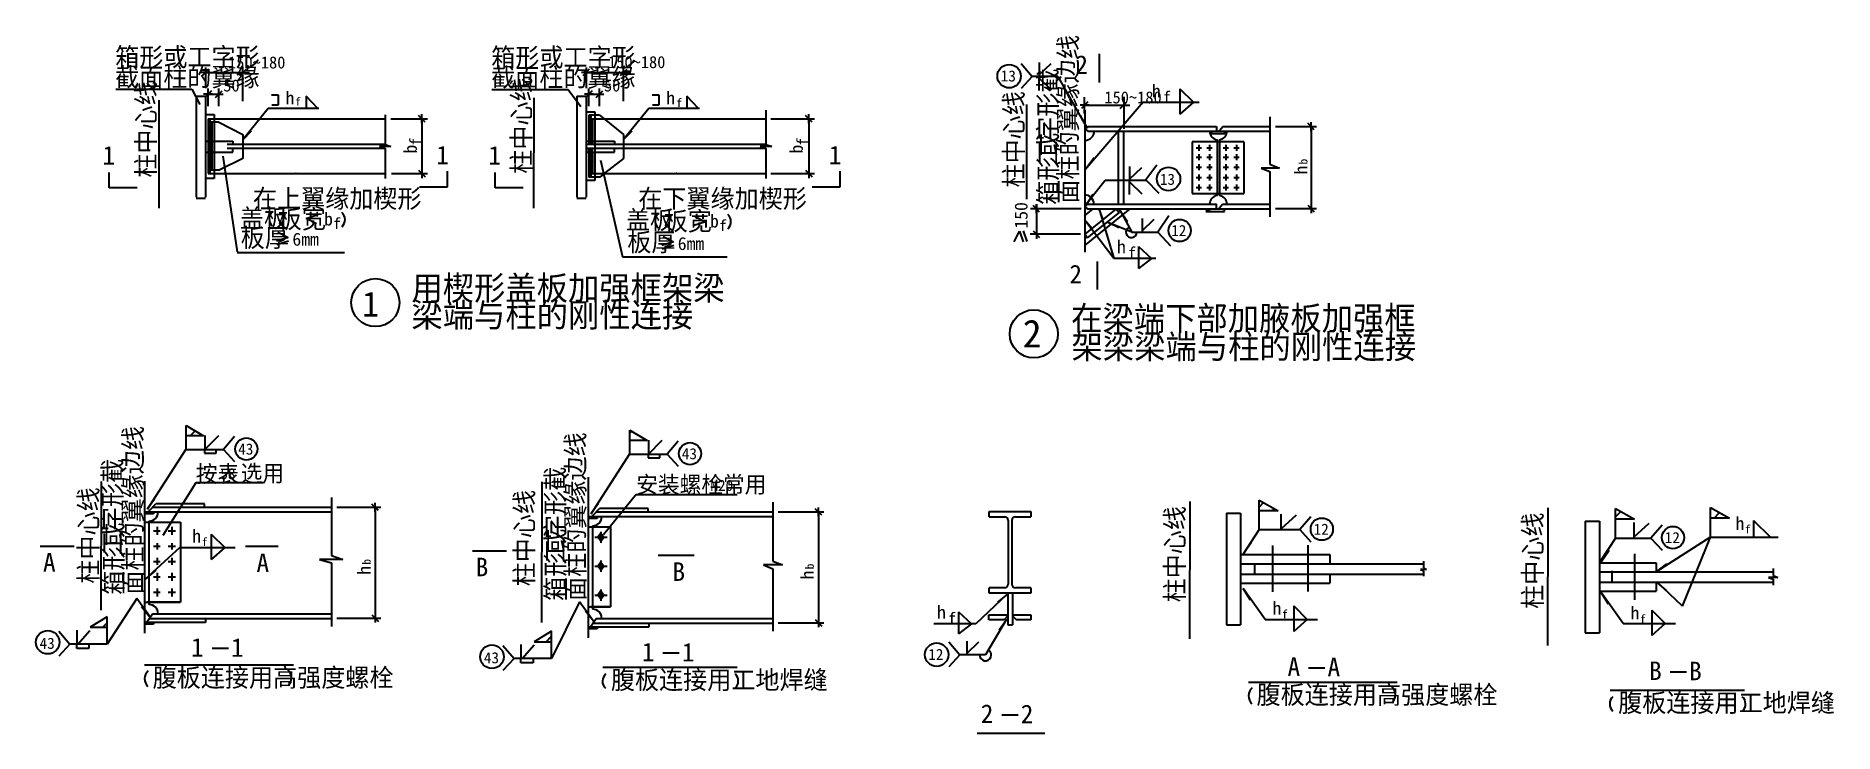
# Model space of a CAD drawing. Header units: metres. Extents: x 804 to 10506, y 4747 to 8510.
import ezdxf

# ---------------------------------------------------------------- set-up
doc = ezdxf.new("R2010")
doc.units = ezdxf.units.M
for name, color, linetype in [('BOR', 3, 'Continuous'), ('CENTER', 7, 'Continuous'), ('FRAMING', 2, 'Continuous'), ('HIDDEN', 3, 'Continuous'), ('Z', 4, 'Continuous')]:
    doc.layers.add(name, color=color, linetype=linetype)

# ---------------------------------------------------------------- blocks, each defined once
blk = doc.blocks.new('CC')
blk.add_line((-24.24, 0), (24.24, 0))
at = {"layer": 'FRAMING', "color": 6}
blk.add_line((-17.83, -17.83), (17.83, 17.83), dxfattribs=at)
blk = doc.blocks.new('A$C67B21CBA')
at = {"layer": 'Z'}
blk.add_text('13', height=60, dxfattribs=at).set_placement((-12, 0))
blk = doc.blocks.new('A$C72DC2536')
at = {"layer": 'Z'}
blk.add_text('13', height=60, dxfattribs=at).set_placement((-12, 0))

msp = doc.modelspace()

# ---------------------------------------------------------------- hatches: boundary and pattern name
h = msp.add_hatch()
h.set_pattern_fill('ANSI31', scale=20)
h.paths.add_polyline_path([(7404.05, 5947.75), (7506.53, 5947.75), (7404.05, 6004.25)])
h = msp.add_hatch()
h.set_pattern_fill('ANSI31', scale=20)
h.paths.add_polyline_path([(9326.42, 5902.56), (9428.89, 5902.56), (9326.42, 5959.05)])
h = msp.add_hatch()
h.set_pattern_fill('ANSI31', scale=20)
h.paths.add_polyline_path([(9942.98, 5907.94), (9840.5, 5964.43), (9840.5, 5907.94)])
at = {"layer": 'BOR'}
h = msp.add_hatch(dxfattribs=at)
h.set_pattern_fill('ANSI31', scale=25)
h.paths.add_polyline_path([(1708.24, 6351.24), (1615, 6407.65), (1615, 6351.24)])
h = msp.add_hatch(dxfattribs=at)
h.set_pattern_fill('ANSI31', scale=25)
h.paths.add_polyline_path([(4101.92, 6326.08), (4008.68, 6382.49), (4008.68, 6326.08)])
h = msp.add_hatch(dxfattribs=at)
h.set_pattern_fill('ANSI31', scale=25)
h.paths.add_polyline_path([(1189.2, 5318.58), (1189.2, 5374.98), (1095.96, 5318.58)])
h = msp.add_hatch(dxfattribs=at)
h.set_pattern_fill('ANSI31', scale=25)
h.paths.add_polyline_path([(3586.22, 5240.38), (3586.22, 5296.79), (3492.98, 5240.38)])

# ---------------------------------------------------------------- linework, layer by layer
for p, q in [((1920.76, 8157.65), (1920.76, 8343.78)), ((3974.84, 8157.65), (3974.84, 8343.78)), ((6120.46, 8361.64), (6180.12, 8291.72)), ((6217.36, 8366.35), (6217.36, 8291.72)), ((6217.88, 8300.32), (6282.73, 8362.44)), ((1719.2, 8313.78), (1956.8, 8313.78)), ((1719.59, 8339.37), (1719.59, 8228.29)), ((3773.28, 8313.78), (4010.88, 8313.78)), ((3773.67, 8339.37), (3773.67, 8228.29)), ((6180.12, 8291.72), (6120.18, 8226.72)), ((6318.87, 8291.72), (6180.12, 8291.72)), ((6217.36, 8216.07), (6217.36, 8290.69)), ((6217.88, 8282.1), (6282.73, 8219.97)), ((6318.87, 8291.72), (6476.22, 8011.3)), ((1235.74, 8222.43), (1646.11, 8222.43)), ((1646.11, 8222.43), (1688.2, 8139.88)), ((1733.38, 8131.6), (1733.38, 8226.56)), ((1734.38, 8196.56), (1789.71, 8196.56)), ((1790.71, 8131.6), (1790.71, 8226.56)), ((2324.97, 8119.55), (2261.73, 8185.92)), ((3264.81, 8221.46), (3675.18, 8221.46)), ((3675.18, 8221.46), (3744.12, 8129.8)), ((3787.46, 8131.6), (3787.46, 8226.56)), ((3788.46, 8196.56), (3843.78, 8196.56)), ((3844.78, 8131.6), (3844.78, 8226.56)), ((4379.05, 8119.55), (4315.81, 8185.92)), ((6462.7, 8092.29), (6462.7, 8179.66)), ((6778.22, 8153.48), (6463.43, 7785.92)), ((6675.28, 8009.71), (6675.28, 8181.75)), ((6778.22, 8153.48), (7080.61, 8153.48)), ((6976.76, 8225.38), (7049.72, 8152.5)), ((6976.76, 8225.38), (6976.76, 8087.75)), ((7049.72, 8152.5), (6976.76, 8087.75)), ((1921.16, 7950.8), (2057.93, 8119.7)), ((2057.93, 8119.7), (2331.08, 8119.7)), ((2688.85, 8084.13), (2688.85, 7923.97)), ((2718.58, 8063.46), (2916.25, 8063.46)), ((2886.25, 8062.46), (2886.25, 7768.72)), ((3975, 7952.39), (4112.01, 8119.7)), ((4112.01, 8119.7), (4385.15, 8119.7)), ((4743.02, 8110.57), (4743.02, 7923.74)), ((4769.9, 8063.46), (5005.07, 8063.46)), ((4975.07, 8062.46), (4975.07, 7768.72)), ((6460.84, 8136.37), (6706.69, 8136.37)), ((7462.55, 8074.28), (7462.55, 7817.7)), ((7491.68, 8021.45), (7714.13, 8021.45)), ((7684.13, 8020.45), (7684.13, 7579.36)), ((1812.58, 7862.14), (1890.47, 7344.62)), ((2657.31, 7913.5), (2688.85, 7902.42)), ((2718.65, 7913.5), (2657.31, 7913.5)), ((2688.85, 7923.97), (2718.65, 7913.5)), ((2688.85, 7902.42), (2688.85, 7740.79)), ((4775.79, 7913.58), (4712.39, 7913.51)), ((4712.39, 7913.51), (4743.02, 7902.13)), ((4743.02, 7923.74), (4775.79, 7913.58)), ((4743.02, 7902.13), (4743.02, 7740.79)), ((2722.99, 7767.72), (2916.25, 7767.72)), ((3850.74, 7839.27), (3969.81, 7317.59)), ((4769.9, 7767.72), (5005.07, 7767.72)), ((6705.67, 7804.84), (6705.67, 7730.21)), ((6706.19, 7738.81), (6771.05, 7800.94)), ((6851.51, 7813.2), (6793.17, 7733.48)), ((7415.82, 7796.41), (7462.55, 7778.16)), ((7513.27, 7796.41), (7415.82, 7796.41)), ((7462.55, 7817.7), (7513.27, 7796.41)), ((7462.55, 7778.16), (7462.55, 7533.67)), ((6572.82, 7730.4), (6469.63, 7598.99)), ((6573.74, 7732.53), (6794.08, 7732.53)), ((6705.67, 7654.56), (6705.67, 7729.18)), ((6706.19, 7720.59), (6771.05, 7658.46)), ((6793.17, 7733.48), (6862.19, 7661.01)), ((6444.55, 7577.2), (6170.15, 7577.2)), ((6202.19, 7603.1), (6202.19, 7441.02)), ((6541.06, 7575.97), (6620.94, 7309.63)), ((6650.12, 7572.99), (6717.57, 7450.78)), ((7491.68, 7578.36), (7714.13, 7578.36)), ((6620.94, 7309.63), (6461.5, 7518.08)), ((6717.57, 7450.78), (6583.9, 7505.63)), ((6772.25, 7524.94), (6772.25, 7450.32)), ((6772.77, 7458.91), (6837.63, 7521.04)), ((6916.38, 7539.56), (6857.87, 7450.78)), ((6441.19, 7439.76), (6168.8, 7439.76)), ((6717.57, 7450.78), (6857.87, 7450.78)), ((6752.56, 7374.23), (6823.92, 7309.36)), ((6752.56, 7374.23), (6752.56, 7255.83)), ((6857.87, 7450.78), (6926.89, 7378.3)), ((1890.47, 7341.06), (2469.17, 7341.06)), ((3969.81, 7317.59), (4533.99, 7317.59)), ((6847.02, 7309.63), (6620.94, 7309.63)), ((6823.92, 7309.36), (6752.56, 7255.83)), ((1715.04, 6278.17), (1790.3, 6353.33)), ((1715.04, 6352.79), (1715.04, 6278.17)), ((1875.69, 6348.09), (1816.03, 6278.17)), ((4108.72, 6253.01), (4183.98, 6328.17)), ((4108.72, 6327.63), (4108.72, 6253.01)), ((4269.36, 6322.93), (4209.7, 6253.01)), ((1406.31, 5956.11), (1613.68, 6278.17)), ((1613.68, 6278.17), (1816.03, 6278.17)), ((1713.2, 6277.91), (1713.2, 6258.73)), ((1713.2, 6258.73), (1776.35, 6258.73)), ((1776.35, 6258.73), (1776.35, 6277.91)), ((1816.03, 6278.17), (1875.96, 6213.17)), ((3799.99, 5930.94), (4007.35, 6253.01)), ((4007.35, 6253.01), (4209.7, 6253.01)), ((4106.87, 6252.75), (4106.87, 6233.57)), ((4106.87, 6233.57), (4170.03, 6233.57)), ((4170.03, 6233.57), (4170.03, 6252.75)), ((4209.7, 6253.01), (4269.64, 6188.01)), ((1666.06, 6098.9), (1488.38, 5813.94)), ((1666.43, 6099.82), (2031.37, 6099.82)), ((2398.73, 6018.69), (2398.73, 5705.82)), ((4042.76, 6034.59), (3866.87, 5818.25)), ((4043.14, 6035.51), (4588.46, 6035.51)), ((2427.85, 5965.87), (2665.23, 5965.87)), ((2635.23, 5964.87), (2635.23, 5369.03)), ((4779.63, 5993.53), (4779.63, 5676.03)), ((4808.76, 5940.71), (5056.34, 5940.71)), ((5026.34, 5939.71), (5026.34, 5343.86)), ((7404.05, 6004.25), (7506.53, 5947.75)), ((7404.05, 5845.38), (7404.05, 6004.25)), ((7506.53, 5947.75), (7404.05, 5947.75)), ((7523.92, 5847.08), (7523.92, 5928.26)), ((7524.43, 5851.74), (7605.1, 5926.11)), ((9326.42, 5800.18), (9326.42, 5959.05)), ((9326.42, 5959.05), (9428.89, 5902.56)), ((9840.5, 5964.43), (9942.98, 5907.94)), ((9840.5, 5805.56), (9840.5, 5964.43)), ((1749.69, 5821.41), (1822.65, 5748.53)), ((1749.69, 5821.41), (1749.69, 5683.78)), ((3852.56, 5834.06), (3852.56, 5773.67)), ((7404.7, 5845.31), (7317.83, 5712.33)), ((7404.7, 5845.31), (7624.07, 5845.31)), ((7683.73, 5915.23), (7624.07, 5845.31)), ((7624.07, 5845.31), (7684.01, 5780.31)), ((9428.89, 5902.56), (9326.42, 5902.56)), ((9427.29, 5801.88), (9427.29, 5883.07)), ((9427.81, 5806.55), (9508.47, 5880.91)), ((9578.25, 5870.04), (9518.59, 5800.12)), ((9942.98, 5907.94), (9840.5, 5907.94)), ((10072.49, 5895.49), (10163.69, 5804.39)), ((10072.49, 5895.49), (10072.49, 5804.21)), ((1580.97, 5748.82), (1391.54, 5576.73)), ((1580.97, 5748.82), (1878.5, 5748.82)), ((1822.65, 5748.53), (1749.69, 5683.78)), ((3820.04, 5804.37), (3885.57, 5804.37)), ((9327.06, 5800.12), (9240.19, 5667.14)), ((9327.06, 5800.12), (9518.59, 5800.12)), ((9518.59, 5800.12), (9578.53, 5735.12)), ((9548.53, 5618.55), (9837.31, 5804.21)), ((9837.31, 5804.21), (9687.6, 5432.83)), ((9837.31, 5804.21), (10205.72, 5804.21)), ((2334.83, 5684.53), (2398.73, 5665.59)), ((2460.3, 5684.53), (2334.83, 5684.53)), ((2398.73, 5705.82), (2460.3, 5684.53)), ((2398.73, 5665.59), (2398.73, 5323.34)), ((3820.04, 5648.4), (3885.57, 5648.4)), ((3852.56, 5678.09), (3852.56, 5617.7)), ((4833.18, 5654.75), (4730.27, 5654.75)), ((4730.27, 5654.75), (4779.63, 5634.36)), ((4779.63, 5676.03), (4833.18, 5654.75)), ((4779.63, 5634.36), (4779.63, 5298.17)), ((8275.19, 5630.49), (8291.26, 5622.14)), ((8307.73, 5630.49), (8275.19, 5630.49)), ((8291.26, 5674.82), (8291.26, 5639.16)), ((8291.26, 5639.16), (8307.73, 5630.49)), ((10177.42, 5635.55), (10177.42, 5598.66)), ((8291.26, 5622.14), (8291.26, 5594.01)), ((9688.55, 5432.75), (9549.48, 5563.52)), ((10202.39, 5587.18), (10152.36, 5587.18)), ((10152.36, 5587.18), (10177.42, 5578.83)), ((10177.42, 5598.66), (10202.39, 5587.18)), ((10177.42, 5578.83), (10177.42, 5546.25)), ((1347.98, 5474.55), (1189.2, 5228.05)), ((1417.08, 5377.48), (1347.98, 5474.55)), ((3737.41, 5456.59), (3586.22, 5149.86)), ((3810.76, 5352.32), (3737.41, 5456.59)), ((3820.04, 5492.44), (3885.57, 5492.44)), ((3852.56, 5522.13), (3852.56, 5461.74)), ((6045.29, 5497.12), (5876, 5336.68)), ((7436.76, 5360.86), (7317.83, 5528.28)), ((7591.06, 5433.42), (7664.02, 5360.54)), ((7591.06, 5433.42), (7591.06, 5295.79)), ((7591.06, 5433.42), (7664.02, 5360.54)), ((9368.52, 5338.46), (9249.59, 5505.88)), ((2427.85, 5368.03), (2665.23, 5368.03)), ((4808.76, 5342.86), (5056.34, 5342.86)), ((5876, 5336.68), (5649.91, 5336.68)), ((5781.53, 5401.28), (5781.53, 5282.88)), ((5781.53, 5401.28), (5852.89, 5336.42)), ((5852.89, 5336.42), (5781.53, 5282.88)), ((6040.11, 5358.66), (5927.84, 5168.97)), ((7436.76, 5360.86), (7719.9, 5360.86)), ((7664.02, 5360.54), (7591.06, 5295.79)), ((9368.52, 5338.46), (9651.66, 5338.46)), ((9522.9, 5411.07), (9595.86, 5338.19)), ((9522.9, 5411.07), (9522.9, 5273.44)), ((9522.9, 5411.07), (9595.86, 5338.19)), ((9595.86, 5338.19), (9522.9, 5273.44)), ((927.19, 5297.97), (986.85, 5228.05)), ((1024.09, 5302.68), (1024.09, 5228.05)), ((1030.64, 5228.04), (1095.49, 5301.79)), ((5826.33, 5243.59), (5826.33, 5168.97)), ((5826.85, 5177.56), (5891.71, 5239.69)), ((986.85, 5228.05), (926.91, 5163.05)), ((1189.2, 5228.05), (986.85, 5228.05)), ((1024.29, 5204.26), (1024.29, 5227.8)), ((1090.24, 5204.26), (1024.29, 5204.26)), ((1090.24, 5227.8), (1090.24, 5204.26)), ((3383.87, 5149.86), (3323.93, 5084.86)), ((3324.21, 5219.78), (3383.87, 5149.86)), ((3586.22, 5149.86), (3383.87, 5149.86)), ((3421.11, 5224.48), (3421.11, 5149.86)), ((3421.31, 5126.07), (3421.31, 5149.6)), ((3427.66, 5149.85), (3492.52, 5223.6)), ((3487.27, 5149.6), (3487.27, 5126.07)), ((5789.09, 5168.97), (5729.15, 5103.97)), ((5729.43, 5238.89), (5789.09, 5168.97)), ((5927.84, 5168.97), (5789.09, 5168.97)), ((3487.27, 5126.07), (3421.31, 5126.07))]:
    msp.add_line(p, q)
for points in [[(6438.19, 8081.11), (6476.27, 8012.64)], [(6514.46, 7852.47), (6464.6, 7786.41)], [(6560.57, 7522.3), (6540.79, 7576.54)], [(6694.1, 7506.52), (6650.66, 7572.11)], [(6503.46, 7468.42), (6462.75, 7517.56)], [(6647.46, 7474.97), (6584.96, 7505.15)], [(5993.87, 5453.48), (6047.49, 5497.74)], [(6002.03, 5304.4), (6042.83, 5361.47)]]:
    msp.add_lwpolyline(points)
for centre, radius in [((6055.37, 8293.28), 63.39), ((6915.49, 7738.55), 63.39), ((6975.23, 7460.17), 60.02), ((1939.68, 6280.72), 60.02), ((4333.36, 6255.56), 60.02), ((7742.51, 5847.86), 60.02), ((9637.03, 5802.67), 60.02), ((867.7, 5237.55), 63.39), ((3264.72, 5159.36), 63.39), ((5664.34, 5170.52), 63.39)]:
    msp.add_circle(centre, radius)
for centre, radius, start, end in [((6715.43, 7451.26), 29.7, 115.73, 359.06), ((5927.48, 5169.03), 31.59, 180.11, 55.06)]:
    msp.add_arc(centre, radius, start, end)
at = {"layer": 'CENTER'}
for p, q in [((1469.42, 7581), (1469.28, 8163.37)), ((3491.2, 7581), (3492.42, 8176.37)), ((6150.94, 7630.16), (6151.04, 8139.59)), ((1156.18, 5411.29), (1157.41, 6106.06)), ((3534.76, 5344.53), (3535.98, 6103.97)), ((7030.88, 5255.42), (7032.11, 5997.74)), ((8962.48, 5220.38), (8963.71, 5962.7))]:
    msp.add_line(p, q, dxfattribs=at)
at = {"layer": 'FRAMING'}
for p, q in [((6543.63, 8259.11), (6543.63, 8413.26)), ((1904.32, 8296.33), (1939.99, 8332)), ((3958.39, 8296.33), (3994.06, 8332)), ((1669.42, 8185.15), (1718.67, 8185.15)), ((1669.42, 8185.15), (1669.42, 7640.13)), ((1719.42, 8185.15), (1719.42, 7640.13)), ((3723.49, 8185.15), (3772.74, 8185.15)), ((3723.49, 8185.15), (3723.49, 7640.13)), ((3773.49, 8185.15), (3773.49, 7640.13)), ((1733.34, 8063.32), (2688.85, 8063.32)), ((1733.34, 8063.32), (1733.34, 7768.33)), ((1744.21, 7768.33), (1744.21, 8063.35)), ((3845.65, 8083.7), (3787.41, 8083.7)), ((3787.41, 8083.7), (3787.41, 7942.2)), ((3798.18, 8083.61), (3798.18, 7942.2)), ((3798.18, 8063.32), (4743.02, 8063.32)), ((3807, 8063.32), (3807, 7942.2)), ((3845.65, 8083.7), (3870.26, 8063.32)), ((6462.89, 8109.8), (6462.89, 7342.42)), ((1791.58, 8045.48), (1744.21, 8045.48)), ((1752.44, 8044.78), (1752.44, 7786.03)), ((1791.58, 8045.48), (1920.49, 7977.84)), ((1920.49, 7977.84), (1920.57, 7848.61)), ((6466.21, 8011.19), (6479.51, 8021.93)), ((6466.21, 8011.19), (6466.21, 8006.91)), ((6466.21, 8006.91), (6480.16, 7996.93)), ((6479.51, 8021.93), (7174.94, 8021.93)), ((6480.16, 7996.93), (7459.47, 7996.93)), ((6644.85, 7601.54), (6644.85, 7996.95)), ((6673.65, 7601.55), (6673.65, 7996.95)), ((7146.62, 7996.93), (7146.62, 7983.52)), ((7146.62, 7983.52), (7219.76, 7983.52)), ((7174.94, 8000.65), (7174.94, 7996.8)), ((7190.29, 8000.01), (7208.67, 8021.93)), ((7190.54, 8000.35), (7190.54, 7996.8)), ((7208.67, 8021.93), (7459.47, 8021.93)), ((7219.76, 7983.52), (7219.76, 7996.93)), ((4743.02, 7923.94), (3773.49, 7923.94)), ((4742.13, 7902.46), (3773.49, 7902.46)), ((3773.94, 7942.2), (3925.91, 7942.2)), ((3773.94, 7882.44), (3925.91, 7882.44)), ((3787.41, 7882.44), (3787.41, 7747.6)), ((3798.18, 7882.44), (3798.18, 7747.6)), ((3807, 7882.44), (3807, 7768.45)), ((3925.91, 7942.2), (3925.91, 7922.18)), ((3925.91, 7882.44), (3925.91, 7902.46)), ((7322.29, 7938.99), (7042.57, 7938.99)), ((7042.57, 7938.99), (7042.57, 7660.75)), ((7063.8, 7905.93), (7092.76, 7905.93)), ((7078.44, 7922.22), (7078.44, 7890.5)), ((7079.3, 7872.48), (7079.3, 7840.76)), ((7121.31, 7905.93), (7150.27, 7905.93)), ((7135.94, 7922.22), (7135.94, 7890.5)), ((7136.8, 7872.48), (7136.8, 7840.76)), ((7209.71, 7905.93), (7238.67, 7905.93)), ((7224.35, 7922.22), (7224.35, 7890.5)), ((7225.2, 7872.48), (7225.2, 7840.76)), ((7267.21, 7905.93), (7296.17, 7905.93)), ((7281.85, 7922.22), (7281.85, 7890.5)), ((7282.71, 7872.48), (7282.71, 7840.76)), ((7322.29, 7938.99), (7322.29, 7660.75)), ((1199.37, 7690.6), (1199.37, 7774.11)), ((1733.34, 7768.33), (2688.85, 7768.33)), ((1792.48, 7786.73), (1744.21, 7786.73)), ((1920.57, 7848.61), (1792.48, 7786.73)), ((3025.3, 7696.67), (3025.3, 7780.19)), ((3281.62, 7690.6), (3281.62, 7774.11)), ((3799.28, 7768.33), (4743.02, 7768.33)), ((3870.53, 7768.33), (3846.55, 7747.6)), ((5143.28, 7696.67), (5143.28, 7780.19)), ((7063.8, 7801.31), (7092.76, 7801.31)), ((7064.66, 7856.19), (7093.62, 7856.19)), ((7078.44, 7817.6), (7078.44, 7785.88)), ((7078.44, 7762.72), (7078.44, 7731)), ((7121.31, 7801.31), (7150.27, 7801.31)), ((7122.17, 7856.19), (7151.12, 7856.19)), ((7135.94, 7817.6), (7135.94, 7785.88)), ((7135.94, 7762.72), (7135.94, 7731)), ((7209.71, 7801.31), (7238.67, 7801.31)), ((7210.57, 7856.19), (7239.53, 7856.19)), ((7224.35, 7817.6), (7224.35, 7785.88)), ((7224.35, 7762.72), (7224.35, 7731)), ((7267.21, 7801.31), (7296.17, 7801.31)), ((7268.07, 7856.19), (7297.03, 7856.19)), ((7281.85, 7817.6), (7281.85, 7785.88)), ((7281.85, 7762.72), (7281.85, 7731)), ((1350.67, 7690.6), (1199.37, 7690.6)), ((2874, 7696.67), (3025.3, 7696.67)), ((2889.92, 7696.67), (3025.3, 7696.67)), ((3432.91, 7690.6), (3281.62, 7690.6)), ((3846.55, 7747.6), (3787.41, 7747.6)), ((4991.98, 7696.67), (5143.28, 7696.67)), ((7063.8, 7746.43), (7092.76, 7746.43)), ((7063.8, 7692.4), (7092.76, 7692.4)), ((7078.44, 7708.69), (7078.44, 7676.97)), ((7121.31, 7746.43), (7150.27, 7746.43)), ((7121.31, 7692.4), (7150.27, 7692.4)), ((7135.94, 7708.69), (7135.94, 7676.97)), ((7209.71, 7746.43), (7238.67, 7746.43)), ((7209.71, 7692.4), (7238.67, 7692.4)), ((7224.35, 7708.69), (7224.35, 7676.97)), ((7267.21, 7746.43), (7296.17, 7746.43)), ((7267.21, 7692.4), (7296.17, 7692.4)), ((7281.85, 7708.69), (7281.85, 7676.97)), ((1669.42, 7635.35), (1718.67, 7635.35)), ((3723.49, 7635.35), (3772.74, 7635.35)), ((6462.59, 7539.75), (6508.81, 7576.69)), ((6633.22, 7577.06), (6462.89, 7439.61)), ((6462.89, 7379.06), (6708.85, 7576.69)), ((6466.21, 7591.04), (6479.12, 7601.47)), ((6466.21, 7591.04), (6466.21, 7586.76)), ((6466.21, 7586.76), (6480.29, 7576.69)), ((6479.12, 7601.47), (7174.94, 7601.64)), ((6480.29, 7576.69), (7462.55, 7576.69)), ((6633.22, 7577.06), (6649.26, 7557.75)), ((7042.57, 7660.75), (7322.29, 7660.75)), ((7148.63, 7576.86), (7116.38, 7563.45)), ((7174.94, 7580.58), (7174.94, 7576.73)), ((7188, 7580.57), (7207.36, 7601.64)), ((7188, 7576.11), (7188, 7580.57)), ((7207.36, 7601.64), (7462.55, 7601.69)), ((7217.74, 7563.45), (7217.74, 7576.86)), ((6649.26, 7557.75), (6477.07, 7421.04)), ((7116.38, 7563.45), (7217.74, 7563.45)), ((6462.89, 7439.61), (6477.07, 7421.04)), ((6530.4, 7293.49), (6530.4, 7142.19)), ((3784.33, 6129.14), (3784.33, 5262.17)), ((1390.65, 6107.82), (1390.65, 5287.34)), ((1390.65, 5941.35), (2398.73, 5941.35)), ((1439.06, 5930.71), (1391.35, 5930.71)), ((1401.27, 5941.33), (1439.06, 5941.33)), ((1413.46, 5945.97), (1451.87, 5984.33)), ((1413.46, 5941.41), (1413.46, 5945.97)), ((1433.87, 5966.35), (2398.73, 5966.35)), ((1439.06, 5941.33), (1439.06, 5930.71)), ((1713.74, 5984.33), (1451.87, 5984.33)), ((1713.74, 5966.35), (1713.74, 5984.33)), ((3807.14, 5920.81), (3845.55, 5959.17)), ((3807.14, 5916.25), (3807.14, 5920.81)), ((3827.46, 5941.19), (4779.63, 5941.19)), ((4107.42, 5959.17), (3845.55, 5959.17)), ((4107.42, 5941.19), (4107.42, 5959.17)), ((5948.4, 5914.84), (5948.4, 5943.64)), ((5948.4, 5943.64), (6172.16, 5943.64)), ((6172.16, 5943.64), (6172.16, 5914.84)), ((7228.21, 5933.86), (7304.6, 5933.86)), ((7228.21, 5933.86), (7228.21, 5331.13)), ((7304.6, 5933.86), (7304.6, 5331.13)), ((1391.35, 5885.06), (1584.42, 5885.06)), ((1391.35, 5885.06), (1583.37, 5885.06)), ((1413.62, 5891.13), (1413.62, 5885.06)), ((1437.75, 5839.35), (1475.09, 5839.35)), ((1458.83, 5861.35), (1458.83, 5817.89)), ((1518.02, 5839.35), (1557.23, 5839.35)), ((1537.22, 5861.35), (1537.22, 5817.89)), ((1584.42, 5885.06), (1584.42, 5454.6)), ((3785.03, 5916.19), (4779.63, 5916.19)), ((3832.74, 5905.55), (3785.03, 5905.55)), ((3785.03, 5859.9), (3903.18, 5859.9)), ((3785.03, 5859.9), (3904.22, 5859.9)), ((3794.94, 5916.17), (3832.74, 5916.17)), ((3807.3, 5865.97), (3807.3, 5859.89)), ((3832.74, 5916.17), (3832.74, 5905.55)), ((3852.56, 5826.17), (3836.52, 5804.37)), ((3852.56, 5826.17), (3868.59, 5804.37)), ((3904.22, 5859.9), (3904.22, 5429.44)), ((5948.4, 5914.84), (6031.48, 5914.84)), ((6050.68, 5895.64), (6050.68, 5550.74)), ((6069.88, 5895.64), (6069.88, 5550.74)), ((6089.08, 5914.84), (6172.16, 5914.84)), ((9164.28, 5890.56), (9240.67, 5890.56)), ((9164.28, 5890.56), (9164.28, 5287.82)), ((9240.67, 5890.56), (9240.67, 5287.82)), ((1009.78, 5754), (826.33, 5754)), ((1437.75, 5756.55), (1475.09, 5756.55)), ((1458.83, 5773.01), (1458.83, 5737.49)), ((1518.02, 5756.55), (1557.23, 5756.55)), ((1537.22, 5773.01), (1537.22, 5737.49)), ((2111.54, 5754), (1934.35, 5754)), ((3344.06, 5728.84), (3160.61, 5728.84)), ((3852.56, 5782.58), (3836.52, 5804.37)), ((3852.56, 5782.58), (3868.59, 5804.37)), ((7477.19, 5759.52), (7477.19, 5510.56)), ((7667.86, 5760.93), (7667.86, 5511.97)), ((1437.75, 5673.75), (1475.09, 5673.75)), ((1458.83, 5692.61), (1458.83, 5655.21)), ((1518.02, 5673.75), (1557.23, 5673.75)), ((1537.22, 5692.61), (1537.22, 5655.21)), ((3852.56, 5670.2), (3836.52, 5648.41)), ((3852.56, 5626.61), (3836.52, 5648.41)), ((3852.56, 5670.2), (3868.59, 5648.41)), ((3852.56, 5626.61), (3868.59, 5648.41)), ((4356.02, 5706.57), (4161.68, 5706.57)), ((7309.97, 5710.38), (7785.38, 5710.38)), ((7309.97, 5661.24), (8291.05, 5661.24)), ((7378.82, 5661.24), (7378.82, 5605.56)), ((7785.38, 5710.38), (7785.38, 5661.24)), ((9240.67, 5667.07), (9547.4, 5667.07)), ((9428.84, 5715.29), (9428.84, 5466.34)), ((9547.4, 5667.07), (9547.4, 5617.94)), ((1437.75, 5589.85), (1475.09, 5589.85)), ((1458.83, 5612.2), (1458.83, 5569.2)), ((1518.02, 5589.85), (1557.23, 5589.85)), ((1537.22, 5612.2), (1537.22, 5569.2)), ((5948.4, 5502.74), (5948.4, 5531.54)), ((6031.48, 5531.54), (5948.4, 5531.54)), ((6172.16, 5531.54), (6089.08, 5531.54)), ((6172.16, 5531.54), (6172.16, 5502.74)), ((7309.97, 5605.56), (8291.05, 5605.56)), ((7309.97, 5556.42), (7785.38, 5556.42)), ((7785.38, 5605.56), (7785.38, 5556.42)), ((9240.67, 5617.94), (10177.98, 5617.94)), ((9240.67, 5562.25), (10177.98, 5562.25)), ((9307.1, 5623.13), (9307.1, 5567.44)), ((9547.4, 5562.25), (9547.4, 5513.11)), ((1391.35, 5454.6), (1584.42, 5454.6)), ((1583.37, 5454.6), (1403.46, 5454.6)), ((1413.99, 5454.67), (1413.99, 5441.1)), ((1437.75, 5507.05), (1475.09, 5507.05)), ((1458.83, 5528.06), (1458.83, 5485.18)), ((1518.02, 5507.05), (1557.23, 5507.05)), ((1537.22, 5528.06), (1537.22, 5485.18)), ((3852.56, 5514.24), (3836.52, 5492.44)), ((3852.56, 5470.64), (3836.52, 5492.44)), ((3852.56, 5514.24), (3868.59, 5492.44)), ((3852.56, 5470.64), (3868.59, 5492.44)), ((6172.16, 5502.74), (5948.4, 5502.74)), ((6047.93, 5502.34), (6047.93, 5332.18)), ((6072.84, 5502.34), (6072.84, 5332.18)), ((9240.67, 5513.11), (9547.4, 5513.11)), ((1718.22, 5344.76), (1390.65, 5344.76)), ((1400.71, 5344.76), (1433.85, 5391.35)), ((1416.07, 5366.35), (2398.73, 5366.35)), ((1433.82, 5391.31), (1433.86, 5391.35)), ((1433.85, 5391.35), (2398.73, 5391.35)), ((1439.06, 5344.85), (1439.06, 5335.05)), ((1718.22, 5366.39), (1718.22, 5344.76)), ((3785.03, 5429.44), (3904.22, 5429.44)), ((3794.39, 5319.6), (3827.5, 5366.15)), ((3903.18, 5429.44), (3797.14, 5429.44)), ((3806.05, 5341.19), (4779.63, 5341.19)), ((3807.67, 5429.5), (3807.67, 5415.94)), ((3827.5, 5366.15), (3827.54, 5366.19)), ((3827.54, 5366.19), (4779.63, 5366.19)), ((4111.9, 5341.22), (4111.9, 5319.6)), ((5945.16, 5357.95), (5945.16, 5385.34)), ((6028.16, 5357.95), (5945.16, 5357.95)), ((5946.4, 5385.34), (6047.93, 5385.34)), ((6048.1, 5380.29), (6028.16, 5357.95)), ((6072.84, 5385.34), (6173.12, 5385.34)), ((6072.84, 5379.42), (6094.22, 5357.95)), ((6173.12, 5357.95), (6094.22, 5357.95)), ((6173.12, 5385.34), (6173.12, 5357.95)), ((1439.06, 5335.05), (1391.35, 5335.05)), ((4111.9, 5319.6), (3784.33, 5319.6)), ((3832.74, 5309.89), (3785.03, 5309.89)), ((3832.74, 5319.69), (3832.74, 5309.89)), ((6047.93, 5332.18), (6072.84, 5332.18)), ((7228.21, 5331.13), (7304.6, 5331.13)), ((9164.28, 5287.82), (9240.67, 5287.82)), ((1390.53, 5114.84), (2193.6, 5114.84)), ((3863.07, 5102.25), (4587.81, 5102.25)), ((7346.87, 5022.51), (8149.94, 5022.51)), ((9298.01, 4978.85), (10022.75, 4978.85)), ((5882.4, 4747.34), (6248.07, 4747.34))]:
    msp.add_line(p, q, dxfattribs=at)
for centre in [(3852.42, 5804.07), (3852.42, 5648.1), (3852.42, 5492.13)]:
    msp.add_circle(centre, 6.49, dxfattribs=at)
for centre, radius, start, end in [((4234.64, 8088.32), 25, 260.58, 270), ((6464.4, 7996.99), 50.27, 270.19, 359.94), ((7183.74, 7996.69), 46.89, 179.7, 261.66), ((7183.74, 7996.69), 46.89, 278.96, 0.3), ((2207.81, 7743.33), 25, 90, 99.16), ((4261.89, 7743.33), 25, 90, 99.16), ((6462.46, 7602.23), 50.27, 0.06, 89.81), ((7183.74, 7602.15), 46.89, 98.34, 180.3), ((7183.74, 7602.15), 46.89, 359.7, 81.04), ((1413.46, 5941.41), 50.27, 270.19, 359.94), ((3807.14, 5916.25), 50.27, 270.19, 359.94), ((6031.48, 5895.64), 19.2, 0, 90), ((6089.08, 5895.64), 19.2, 90, 180), ((6031.48, 5550.74), 19.2, 270, 0), ((6089.08, 5550.74), 19.2, 180, 270), ((1413.99, 5391.31), 49.79, 0.04, 90), ((3807.67, 5366.15), 49.79, 0.04, 90)]:
    msp.add_arc(centre, radius, start, end, dxfattribs=at)
at = {"layer": 'HIDDEN'}
for p, q in [((1719.42, 8085.72), (1766.06, 8085.72)), ((1766.06, 8085.72), (1766.06, 7740.9)), ((3773.49, 8101.05), (3820.14, 8101.05)), ((3820.14, 8101.05), (3820.14, 7730.22)), ((3870.2, 8063.37), (3974.57, 7977.84)), ((3974.57, 7977.84), (3974.65, 7848.61)), ((1719.86, 7942.2), (1866.36, 7942.2)), ((1719.86, 7882.44), (1866.36, 7882.44)), ((2688.95, 7923.94), (1836.03, 7923.94)), ((2688.72, 7902.46), (1836.03, 7902.46)), ((1866.36, 7942.2), (1866.36, 7922.18)), ((1866.36, 7882.44), (1866.36, 7902.46)), ((3787.4, 7937.27), (3787.4, 7920.23)), ((3787.4, 7886.84), (3787.4, 7905.25)), ((3798.11, 7937.27), (3798.11, 7920.23)), ((3798.11, 7886.84), (3798.11, 7905.25)), ((3806.78, 7937.27), (3806.78, 7920.23)), ((3806.78, 7886.84), (3806.78, 7905.25)), ((7176.94, 7950.3), (7176.94, 7648.54)), ((7191.04, 7950.37), (7191.04, 7648.47)), ((3974.65, 7848.61), (3871.59, 7769.15)), ((1766.06, 7740.9), (1719.42, 7740.9)), ((3820.14, 7730.22), (3777.01, 7730.22)), ((1414.14, 5885.06), (1414.14, 5453.83)), ((3807.81, 5859.89), (3807.81, 5428.67))]:
    msp.add_line(p, q, dxfattribs=at)
at = {"layer": 'Z'}
for p, q in [((2074.8, 8192.7), (2111.7, 8192.7)), ((2111.7, 8192.7), (2111.7, 8135.99)), ((2261.73, 8185.92), (2261.73, 8120.9)), ((4128.87, 8192.7), (4165.77, 8192.7)), ((4165.77, 8192.7), (4165.77, 8135.99)), ((4315.81, 8185.92), (4315.81, 8120.9)), ((2111.7, 8135.99), (2076.21, 8135.99)), ((4165.77, 8135.99), (4130.29, 8135.99)), ((7174.94, 8021.93), (7174.94, 7996.8)), ((7190.54, 8000.35), (7190.54, 7996.8)), ((7174.94, 7579.38), (7174.94, 7601.64)), ((2262.84, 7525.81), (2326, 7545.8)), ((2318.29, 7496.96), (2262.84, 7525.81)), ((4416.45, 7506.56), (4353.29, 7486.58)), ((4361, 7535.42), (4416.45, 7506.56)), ((2164.7, 7422.95), (2101.54, 7402.96)), ((2167.24, 7402.65), (2104.08, 7382.67)), ((2109.25, 7451.8), (2164.7, 7422.95)), ((4244.04, 7399.47), (4180.88, 7379.49)), ((4246.58, 7379.17), (4183.42, 7359.19)), ((4188.59, 7428.33), (4244.04, 7399.47)), ((6082.04, 7398.9), (6111.84, 7456.18)), ((6111.84, 7456.18), (6130.17, 7398.26)), ((6131.9, 7458.3), (6150.47, 7400.8)), ((1615, 6407.65), (1708.24, 6351.24)), ((1615, 6279.56), (1615, 6407.65)), ((1708.24, 6351.24), (1615, 6351.24)), ((4008.68, 6254.4), (4008.68, 6382.49)), ((4008.68, 6382.49), (4101.92, 6326.08)), ((4101.92, 6326.08), (4008.68, 6326.08)), ((1189.2, 5374.98), (1095.96, 5318.58)), ((1189.2, 5228.05), (1189.2, 5374.98)), ((1095.96, 5318.58), (1189.2, 5318.58)), ((3586.22, 5296.79), (3492.98, 5240.38)), ((3492.98, 5240.38), (3586.22, 5240.38)), ((3586.22, 5149.86), (3586.22, 5296.79)), ((1754.86, 5204.71), (1842.57, 5204.71)), ((4187.37, 5179.55), (4275.08, 5179.55)), ((7671.17, 5099.81), (7758.87, 5099.81)), ((9622.31, 5078), (9710.01, 5078)), ((6015.86, 4846.49), (6103.57, 4846.49))]:
    msp.add_line(p, q, dxfattribs=at)
for points in [[(1965.39, 7996.03), (1920.62, 7950.18)], [(4019.46, 7996.03), (3974.46, 7951.76)], [(6506.52, 7654.92), (6472.35, 7600.56)], [(1444.01, 6009.34), (1405.82, 5957.36)], [(3837.69, 5984.18), (3799.5, 5932.2)], [(7361.46, 5773.59), (7318.31, 5712.27)], [(9293.21, 5731.9), (9250.06, 5670.57)], [(9602.38, 5660.12), (9548.53, 5618.55)], [(1450.67, 5626.63), (1392.01, 5576.66)], [(9601.59, 5516.19), (9549.7, 5562.54)], [(7357.57, 5465.07), (7318.31, 5528.34)], [(9289.32, 5442.67), (9250.06, 5505.94)], [(1373.31, 5431.31), (1416.34, 5377.33)], [(3769.36, 5407.33), (3812.39, 5353.35)]]:
    msp.add_lwpolyline(points, dxfattribs=at)
for centre in [(2635.83, 7071.05), (6188.49, 6902.25)]:
    msp.add_circle(centre, 129.85, dxfattribs=at)
for centre, radius, start, end in [((2115.55, 7523.98), 52.85, 132.05, 226.33), ((2419.24, 7518.42), 52.85, 313.67, 47.95), ((4197.95, 7512.91), 52.85, 132.05, 226.33), ((4501.64, 7507.35), 52.85, 313.67, 47.95), ((1448.76, 5040.21), 58.13, 132.05, 226.33), ((2125.11, 5045.37), 58.13, 313.67, 47.95), ((3913.91, 5027.63), 52.85, 132.05, 226.33), ((4541.11, 5027.63), 52.85, 313.67, 47.95), ((7405.1, 4947.88), 58.13, 132.05, 226.33), ((8081.45, 4953.04), 58.13, 313.67, 47.95), ((9348.84, 4904.22), 52.85, 132.05, 226.33), ((9976.04, 4904.22), 52.85, 313.67, 47.95)]:
    msp.add_arc(centre, radius, start, end, dxfattribs=at)

# ---------------------------------------------------------------- block references
for p, rotation in [((1718.2, 8313.78), 180), ((3772.28, 8313.78), 180), ((1733.38, 8196.56), 180), ((3787.46, 8196.56), 180), ((6462.96, 8136.37), 180), ((2886.25, 8063.46), 90), ((4975.07, 8063.46), 90), ((7684.13, 8021.45), 90), ((2886.25, 7767.72), 270), ((4975.07, 7767.72), 270), ((6202.19, 7577.34), 90), ((7684.13, 7578.36), 270), ((6202.19, 7440.02), 270), ((2635.23, 5965.87), 90), ((5026.34, 5940.71), 90), ((2635.23, 5368.03), 270), ((5026.34, 5342.86), 270)]:
    msp.add_blockref('CC', p, dxfattribs=dict(rotation=rotation))
for p in [(1790.71, 8196.56), (3844.78, 8196.56), (6672.45, 8136.37)]:
    msp.add_blockref('CC', p)
at = {"layer": 'HIDDEN'}
for name, p in [('A$C67B21CBA', (6022.15, 8264.56)), ('A$C72DC2536', (6880.79, 7706.71))]:
    msp.add_blockref(name, p, dxfattribs=at)

# ---------------------------------------------------------------- texts
for s, height, p in [('50', 65, (1815.12, 8210.58)), ('50', 65, (3869.2, 8210.58)), ('6mm', 70, (2187.97, 7378.27)), ('6mm', 70, (4267.31, 7354.8))]:
    msp.add_text(s, height=height).set_placement(p)
for s, height, p in [('b', 45, (7664.93, 7816.75)), ('150', 70, (6154.86, 7470.53)), ('b', 45, (2610.23, 5656.56)), ('b', 45, (5001.34, 5631.4))]:
    msp.add_text(s, height=height, rotation=90).set_placement(p)
at = {"char_height": 65, "attachment_point": 1}
for insert in [(1840.77, 8399.98), (3891.05, 8401.84), (6569.05, 8211.31)]:
    msp.add_mtext('150~180', dxfattribs=dict(at, insert=insert))
at = {"layer": 'FRAMING'}
for s, height, p in [('1', 135, (2563.73, 6995.72)), ('2', 150, (6128.59, 6828.7))]:
    msp.add_text(s, height=height, dxfattribs=at).set_placement(p)
at = {"layer": 'Z'}
for s, height, p in [('箱形或工字形', 100, (1231.79, 8346.89)), ('箱形或工字形', 100, (3260.86, 8345.26)), ('截面柱的翼缘', 100, (1231.25, 8238.37)), ('截面柱的翼缘', 100, (3260.32, 8236.74)), ('2', 100, (6412.65, 8305.87)), ('h', 70, (6825.13, 8178.23)), ('h', 70, (2151.03, 8140.56)), ('f', 45, (2202.36, 8133.51)), ('h', 70, (4205.11, 8140.56)), ('f', 45, (4259.53, 8127.33)), ('f', 60, (6885.9, 8151.51)), ('1', 100, (1163.29, 7816.48)), ('1', 100, (2964.25, 7817.71)), ('1', 100, (3245.54, 7816.48)), ('1', 100, (5082.23, 7817.71)), ('在上翼缘加楔形', 100, (1974.8, 7582.59)), ('在下翼缘加楔形', 100, (4054.14, 7582.59)), ('盖板', 100, (1904.38, 7476.59)), ('板宽', 100, (2108.95, 7472.56)), ('盖板', 100, (3987.37, 7467.55)), ('板宽', 100, (4191.35, 7461.49)), ('板厚', 100, (1909.14, 7370.99)), ('b', 70, (2359.02, 7487.17)), ('f', 60, (2408.39, 7468.44)), ('b', 70, (4441.43, 7476.1)), ('f', 60, (4490.79, 7457.37)), ('12', 60, (6929.89, 7430.1)), ('板厚', 100, (3995, 7347.51)), ('h', 70, (6637.13, 7337.53)), ('f', 60, (6697.9, 7310.8)), ('用楔形盖板加强框架梁', 130, (2830.07, 7084.61)), ('2', 100, (6380.43, 7175.05)), ('梁端与柱的刚性连接', 130, (2830.07, 6938.45)), ('在梁端下部加腋板加强框', 130, (6389.99, 6921.69)), ('架梁梁端与柱的刚性连接', 130, (6391.9, 6768.6)), ('43', 60, (1895.61, 6250.46)), ('43', 60, (4289.29, 6225.3)), ('按表', 90, (1666.77, 6101.27)), ('58', 60, (1799.18, 6117.03)), ('选用', 90, (1908.96, 6104.5)), ('安装螺栓常用', 90, (4043.47, 6044.1)), ('M20', 60, (4443.78, 6054.51)), ('h', 70, (1647.32, 5775.84)), ('12', 60, (7698.44, 5817.6)), ('12', 60, (9592.96, 5772.41)), ('h', 70, (9974.32, 5844.07)), ('f', 45, (10025.65, 5824.66)), ('f', 45, (1698.65, 5756.43)), ('A', 100, (842.5, 5618.78)), ('A', 100, (1994.28, 5616.21)), ('B', 100, (3176.78, 5593.62)), ('B', 100, (4238.76, 5568.78)), ('h', 70, (5666.11, 5364.58)), ('h', 70, (7476.32, 5386.48)), ('h', 70, (9408.07, 5360.61)), ('f', 60, (5726.88, 5337.86)), ('f', 45, (7527.64, 5367.07)), ('f', 45, (9459.4, 5341.2)), ('43', 60, (824.17, 5201.93)), ('1', 100, (1641.21, 5160.26)), ('1', 100, (1857.02, 5158.93)), ('43', 60, (3221.19, 5123.74)), ('1', 100, (4073.72, 5135.1)), ('1', 100, (4289.53, 5133.76)), ('12', 60, (5619.12, 5141.8)), ('A', 100, (7557.51, 5055.36)), ('A', 100, (7773.32, 5054.02)), ('腹板连接用高强度螺栓', 100, (1433.91, 4997.04)), ('腹板连接用工地焊缝', 100, (3906.46, 4984.45)), ('B', 100, (9508.65, 5033.55)), ('B', 100, (9724.46, 5032.21)), ('腹板连接用高强度螺栓', 100, (7390.25, 4904.71)), ('腹板连接用工地焊缝', 100, (9341.39, 4861.04)), ('2', 100, (5902.21, 4802.04)), ('2', 100, (6118.02, 4800.7))]:
    msp.add_text(s, height=height, dxfattribs=at).set_placement(p)
for s, height, p in [('面柱的翼缘边线', 100, (6423.07, 7605.26)), ('柱中心线', 100, (1447.32, 7745.54)), ('柱中心线', 100, (3472.97, 7766.53)), ('工字形截', 100, (6313.99, 7814.75)), ('柱中心线', 100, (6130.02, 7692.06)), ('f', 60, (2881.34, 7919.17)), ('f', 60, (4970.16, 7919.17)), ('箱形或', 100, (6314.55, 7598.52)), ('b', 70, (2859.54, 7875.98)), ('b', 70, (4942.17, 7875.98)), ('h', 70, (7664.93, 7762.13)), ('面柱的翼缘边线', 100, (1377.39, 5494.44)), ('面柱的翼缘边线', 100, (3764.62, 5460.52)), ('工字形截', 100, (1266.55, 5707.42)), ('工字形截', 100, (3655.54, 5664.9)), ('柱中心线', 100, (1137.39, 5553.59)), ('柱中心线', 100, (3488.76, 5539.45)), ('柱中心线', 100, (6998.68, 5452.54)), ('柱中心线', 100, (8930.28, 5417.5)), ('箱形或', 100, (1272.29, 5494.11)), ('箱形或', 100, (3656.1, 5461.06)), ('h', 70, (2610.23, 5601.95)), ('h', 70, (5001.34, 5576.79))]:
    msp.add_text(s, height=height, rotation=90, dxfattribs=at).set_placement(p)

doc.saveas('drawing.dxf')
